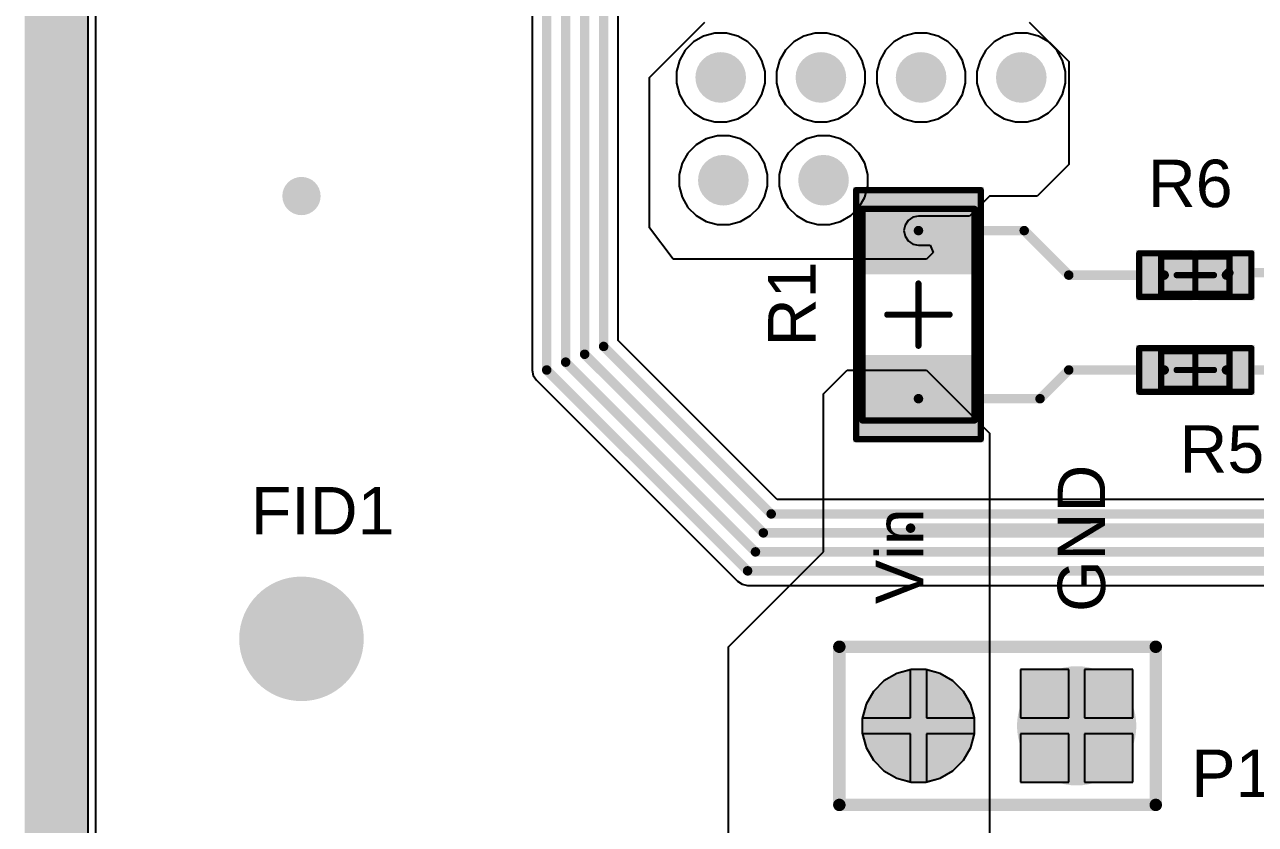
# Model space of a CAD drawing. Header units: millimetres. Extents: x -0.02 to 3.95, y -0.02 to 3.95.
# Drawn here: x -0.02 to 0.758, y 0.313 to 0.818 of the extents above; entities that cross this region are included whole.
import ezdxf

# ---------------------------------------------------------------- set-up
doc = ezdxf.new("R2010")
doc.units = ezdxf.units.MM
doc.header["$MEASUREMENT"] = 0
for name, color, linetype in [('BottomLayer', 5, 'Continuous'), ('BottomSolder', 6, 'Continuous'), ('InternalPlane1', 76, 'Continuous'), ('InternalPlane2', 16, 'Continuous'), ('Mechanical13', 56, 'Continuous'), ('Mechanical15', 56, 'Continuous'), ('MultiLayer', 9, 'Continuous'), ('PadHoleLayer', 156, 'Continuous'), ('TopLayer', 1, 'Continuous'), ('TopOverlay', 2, 'Continuous'), ('TopPaste', 8, 'Continuous'), ('TopSolder', 216, 'Continuous'), ('ViaHoleLayer', 16, 'Continuous')]:
    doc.layers.add(name, color=color, linetype=linetype)
doc.styles.add('Arial', font='', dxfattribs={"height": 0.2})
doc.styles.get('Arial').set_extended_font_data('Arial')

# ---------------------------------------------------------------- blocks, each defined once
blk = doc.blocks.new('INDC3216_71')
at = {"layer": 'TopLayer'}
for points in [[(-0.07480315, -0.03543295), (-0.07480315, 0.03543315), (-0.03149605, 0.03543315), (-0.03149605, -0.03543295)], [(0.03149605, -0.03543295), (0.03149605, 0.03543315), (0.07480315, 0.03543315), (0.07480315, -0.03543295)]]:
    blk.add_hatch(color=1, dxfattribs=at).paths.add_polyline_path(points)
at = {"layer": 'TopPaste'}
for points in [[(-0.07480315, -0.03543295), (-0.07480315, 0.03543315), (-0.03149605, 0.03543315), (-0.03149605, -0.03543295)], [(0.03149605, -0.03543295), (0.03149605, 0.03543315), (0.07480315, 0.03543315), (0.07480315, -0.03543295)]]:
    blk.add_hatch(color=8, dxfattribs=at).paths.add_polyline_path(points)
at = {"layer": 'TopSolder'}
for points in [[(-0.08080315, -0.04143295), (-0.08080315, 0.04143315), (-0.02549605, 0.04143315), (-0.02549605, -0.04143295)], [(0.02549605, -0.04143295), (0.02549605, 0.04143315), (0.08080315, 0.04143315), (0.08080315, -0.04143295)]]:
    blk.add_hatch(color=216, dxfattribs=at).paths.add_polyline_path(points)
at = {"layer": 'Mechanical13', "const_width": 0.003937}
for points in [[(-0.0669291, 0.0354332), (-0.0669291, -0.0354329)], [(-0.0669291, 0.0354332), (0.0669291, 0.0354332)], [(0.0669291, 0.0354332), (0.0669291, -0.0354329)], [(-0.0669291, -0.0354329), (0.0669291, -0.0354329)]]:
    blk.add_lwpolyline(points, dxfattribs=at)
at = {"layer": 'Mechanical13', "const_width": 0.0019685}
for points in [[(-0.0679133, 0.0354332, 1), (-0.0659449, 0.0354332, 1)], [(-0.0679133, 0.0354332, 1), (-0.0659449, 0.0354332, 1)], [(0.0659449, 0.0354332, 1), (0.0679133, 0.0354332, 1)], [(0.0659449, 0.0354332, 1), (0.0679133, 0.0354332, 1)], [(-0.0679133, -0.0354329, 1), (-0.0659449, -0.0354329, 1)], [(-0.0679133, -0.0354329, 1), (-0.0659449, -0.0354329, 1)], [(0.0659449, -0.0354329, 1), (0.0679133, -0.0354329, 1)], [(0.0659449, -0.0354329, 1), (0.0679133, -0.0354329, 1)]]:
    blk.add_lwpolyline(points, format="xyb", close=True, dxfattribs=at)
at = {"layer": 'Mechanical15', "const_width": 0.003937}
for points in [[(-0.0787402, 0.0393702), (-0.0787402, -0.0393699)], [(-0.0787402, 0.0393702), (0.0787402, 0.0393702)], [(0.0787402, 0.0393702), (0.0787402, -0.0393699)], [(0, 0.0196852), (0, -0.0196849)], [(-0.019685, 1e-07), (0.019685, 1e-07)], [(-0.0787402, -0.0393699), (0.0787402, -0.0393699)]]:
    blk.add_lwpolyline(points, dxfattribs=at)
at = {"layer": 'Mechanical15', "const_width": 0.0019685}
for points in [[(-0.0797244, 0.0393702, 1), (-0.077756, 0.0393702, 1)], [(-0.0797244, 0.0393702, 1), (-0.077756, 0.0393702, 1)], [(0.077756, 0.0393702, 1), (0.0797244, 0.0393702, 1)], [(0.077756, 0.0393702, 1), (0.0797244, 0.0393702, 1)], [(-0.0009842, 0.0196852, 1), (0.0009842, 0.0196852, 1)], [(-0.0206692, 1e-07, 1), (-0.0187008, 1e-07, 1)], [(0.0187008, 1e-07, 1), (0.0206692, 1e-07, 1)], [(-0.0009842, -0.0196849, 1), (0.0009842, -0.0196849, 1)], [(-0.0797244, -0.0393699, 1), (-0.077756, -0.0393699, 1)], [(-0.0797244, -0.0393699, 1), (-0.077756, -0.0393699, 1)], [(0.077756, -0.0393699, 1), (0.0797244, -0.0393699, 1)], [(0.077756, -0.0393699, 1), (0.0797244, -0.0393699, 1)]]:
    blk.add_lwpolyline(points, format="xyb", close=True, dxfattribs=at)
blk = doc.blocks.new('0402_76')
at = {"layer": 'TopLayer'}
for points in [[(-0.031496, -0.0098424), (-0.031496, 0.0098426), (-0.007874, 0.0098426), (-0.007874, -0.0098424)], [(0.0078741, -0.0098424), (0.0078741, 0.0098426), (0.0314961, 0.0098426), (0.0314961, -0.0098424)]]:
    blk.add_hatch(color=1, dxfattribs=at).paths.add_polyline_path(points)
at = {"layer": 'TopPaste'}
for points in [[(-0.031496, -0.0098424), (-0.031496, 0.0098426), (-0.007874, 0.0098426), (-0.007874, -0.0098424)], [(0.0078741, -0.0098424), (0.0078741, 0.0098426), (0.0314961, 0.0098426), (0.0314961, -0.0098424)]]:
    blk.add_hatch(color=8, dxfattribs=at).paths.add_polyline_path(points)
at = {"layer": 'TopSolder'}
for points in [[(-0.037496, -0.0158424), (-0.037496, 0.0158426), (-0.001874, 0.0158426), (-0.001874, -0.0158424)], [(0.0018741, -0.0158424), (0.0018741, 0.0158426), (0.0374961, 0.0158426), (0.0374961, -0.0158424)]]:
    blk.add_hatch(color=216, dxfattribs=at).paths.add_polyline_path(points)
at = {"layer": 'Mechanical13', "const_width": 0.003937}
for points in [[(0.0216536, 0.0118111), (-0.0216535, 0.0118111)], [(-0.0216535, 0.0118111), (-0.0216535, -0.0118109)], [(0.0216536, 0.0118111), (0.0216536, -0.0118109)], [(0.0216536, -0.0118109), (-0.0216535, -0.0118109)]]:
    blk.add_lwpolyline(points, dxfattribs=at)
at = {"layer": 'Mechanical13', "const_width": 0.0019685}
for points in [[(-0.0226377, 0.0118111, 1), (-0.0206693, 0.0118111, 1)], [(-0.0226377, 0.0118111, 1), (-0.0206693, 0.0118111, 1)], [(0.0206694, 0.0118111, 1), (0.0226378, 0.0118111, 1)], [(0.0206694, 0.0118111, 1), (0.0226378, 0.0118111, 1)], [(-0.0226377, -0.0118109, 1), (-0.0206693, -0.0118109, 1)], [(-0.0226377, -0.0118109, 1), (-0.0206693, -0.0118109, 1)], [(0.0206694, -0.0118109, 1), (0.0226378, -0.0118109, 1)], [(0.0206694, -0.0118109, 1), (0.0226378, -0.0118109, 1)]]:
    blk.add_lwpolyline(points, format="xyb", close=True, dxfattribs=at)
at = {"layer": 'Mechanical15', "const_width": 0.003937}
for points in [[(0.0354331, 0.0137796), (-0.035433, 0.0137796)], [(-0.035433, 0.0137796), (-0.035433, -0.0137794)], [(0.0354331, 0.0137796), (0.0354331, -0.0137794)], [(0, 0.0118111), (0, -0.0118109)], [(0.0118111, 1e-07), (-0.011811, 1e-07)], [(0.0354331, -0.0137794), (-0.035433, -0.0137794)]]:
    blk.add_lwpolyline(points, dxfattribs=at)
at = {"layer": 'Mechanical15', "const_width": 0.0019685}
for points in [[(-0.0364172, 0.0137796, 1), (-0.0344488, 0.0137796, 1)], [(-0.0364172, 0.0137796, 1), (-0.0344488, 0.0137796, 1)], [(0.0344489, 0.0137796, 1), (0.0364173, 0.0137796, 1)], [(0.0344489, 0.0137796, 1), (0.0364173, 0.0137796, 1)], [(-0.0009842, 0.0118111, 1), (0.0009842, 0.0118111, 1)], [(-0.0127952, 1e-07, 1), (-0.0108268, 1e-07, 1)], [(0.0108269, 1e-07, 1), (0.0127953, 1e-07, 1)], [(-0.0364172, -0.0137794, 1), (-0.0344488, -0.0137794, 1)], [(-0.0364172, -0.0137794, 1), (-0.0344488, -0.0137794, 1)], [(-0.0009842, -0.0118109, 1), (0.0009842, -0.0118109, 1)], [(0.0344489, -0.0137794, 1), (0.0364173, -0.0137794, 1)], [(0.0344489, -0.0137794, 1), (0.0364173, -0.0137794, 1)]]:
    blk.add_lwpolyline(points, format="xyb", close=True, dxfattribs=at)
blk = doc.blocks.new('0402_77')
at = {"layer": 'TopLayer'}
for points in [[(-0.031496, -0.0098424), (-0.031496, 0.0098426), (-0.007874, 0.0098426), (-0.007874, -0.0098424)], [(0.0078741, -0.0098424), (0.0078741, 0.0098426), (0.0314961, 0.0098426), (0.0314961, -0.0098424)]]:
    blk.add_hatch(color=1, dxfattribs=at).paths.add_polyline_path(points)
at = {"layer": 'TopPaste'}
for points in [[(-0.031496, -0.0098424), (-0.031496, 0.0098426), (-0.007874, 0.0098426), (-0.007874, -0.0098424)], [(0.0078741, -0.0098424), (0.0078741, 0.0098426), (0.0314961, 0.0098426), (0.0314961, -0.0098424)]]:
    blk.add_hatch(color=8, dxfattribs=at).paths.add_polyline_path(points)
at = {"layer": 'TopSolder'}
for points in [[(-0.037496, -0.0158424), (-0.037496, 0.0158426), (-0.001874, 0.0158426), (-0.001874, -0.0158424)], [(0.0018741, -0.0158424), (0.0018741, 0.0158426), (0.0374961, 0.0158426), (0.0374961, -0.0158424)]]:
    blk.add_hatch(color=216, dxfattribs=at).paths.add_polyline_path(points)
at = {"layer": 'Mechanical13', "const_width": 0.003937}
for points in [[(0.0216536, 0.0118111), (-0.0216535, 0.0118111)], [(-0.0216535, 0.0118111), (-0.0216535, -0.0118109)], [(0.0216536, 0.0118111), (0.0216536, -0.0118109)], [(0.0216536, -0.0118109), (-0.0216535, -0.0118109)]]:
    blk.add_lwpolyline(points, dxfattribs=at)
at = {"layer": 'Mechanical13', "const_width": 0.0019685}
for points in [[(-0.0226377, 0.0118111, 1), (-0.0206693, 0.0118111, 1)], [(-0.0226377, 0.0118111, 1), (-0.0206693, 0.0118111, 1)], [(0.0206694, 0.0118111, 1), (0.0226378, 0.0118111, 1)], [(0.0206694, 0.0118111, 1), (0.0226378, 0.0118111, 1)], [(-0.0226377, -0.0118109, 1), (-0.0206693, -0.0118109, 1)], [(-0.0226377, -0.0118109, 1), (-0.0206693, -0.0118109, 1)], [(0.0206694, -0.0118109, 1), (0.0226378, -0.0118109, 1)], [(0.0206694, -0.0118109, 1), (0.0226378, -0.0118109, 1)]]:
    blk.add_lwpolyline(points, format="xyb", close=True, dxfattribs=at)
at = {"layer": 'Mechanical15', "const_width": 0.003937}
for points in [[(0.0354331, 0.0137796), (-0.035433, 0.0137796)], [(-0.035433, 0.0137796), (-0.035433, -0.0137794)], [(0.0354331, 0.0137796), (0.0354331, -0.0137794)], [(0, 0.0118111), (0, -0.0118109)], [(0.0118111, 1e-07), (-0.011811, 1e-07)], [(0.0354331, -0.0137794), (-0.035433, -0.0137794)]]:
    blk.add_lwpolyline(points, dxfattribs=at)
at = {"layer": 'Mechanical15', "const_width": 0.0019685}
for points in [[(-0.0364172, 0.0137796, 1), (-0.0344488, 0.0137796, 1)], [(-0.0364172, 0.0137796, 1), (-0.0344488, 0.0137796, 1)], [(0.0344489, 0.0137796, 1), (0.0364173, 0.0137796, 1)], [(0.0344489, 0.0137796, 1), (0.0364173, 0.0137796, 1)], [(-0.0009842, 0.0118111, 1), (0.0009842, 0.0118111, 1)], [(-0.0127952, 1e-07, 1), (-0.0108268, 1e-07, 1)], [(0.0108269, 1e-07, 1), (0.0127953, 1e-07, 1)], [(-0.0364172, -0.0137794, 1), (-0.0344488, -0.0137794, 1)], [(-0.0364172, -0.0137794, 1), (-0.0344488, -0.0137794, 1)], [(-0.0009842, -0.0118109, 1), (0.0009842, -0.0118109, 1)], [(0.0344489, -0.0137794, 1), (0.0364173, -0.0137794, 1)], [(0.0344489, -0.0137794, 1), (0.0364173, -0.0137794, 1)]]:
    blk.add_lwpolyline(points, format="xyb", close=True, dxfattribs=at)
blk = doc.blocks.new('HDR1X2_88')
at = {"layer": 'BottomLayer'}
blk.add_hatch(color=5, dxfattribs=at).paths.add_polyline_path([(-0.02952755, 0.02952755), (0.02952755, 0.02952755), (0.02952755, -0.02952755), (-0.02952755, -0.02952755)])
h = blk.add_hatch(color=5, dxfattribs=at)
edge = h.paths.add_edge_path()
edge.add_arc((0.1, 0), 0.0295275, 0, 360)
at = {"layer": 'BottomSolder'}
blk.add_hatch(color=6, dxfattribs=at).paths.add_polyline_path([(-0.03552755, 0.03552755), (0.03552755, 0.03552755), (0.03552755, -0.03552755), (-0.03552755, -0.03552755)])
h = blk.add_hatch(color=6, dxfattribs=at)
edge = h.paths.add_edge_path()
edge.add_arc((0.1, 0), 0.0355275, 0, 360)
at = {"layer": 'InternalPlane1'}
h = blk.add_hatch(color=76, dxfattribs=at)
edge = h.paths.add_edge_path()
edge.add_arc((0.1, 0), 0.0237165, 0, 360)
at = {"layer": 'InternalPlane2'}
h = blk.add_hatch(color=16, dxfattribs=at)
edge = h.paths.add_edge_path()
edge.add_arc((0, 0), 0.0237165, 0, 360)
h = blk.add_hatch(color=16, dxfattribs=at)
edge = h.paths.add_edge_path()
edge.add_arc((0.1, 0), 0.0237165, 0, 360)
at = {"layer": 'MultiLayer'}
blk.add_hatch(color=9, dxfattribs=at).paths.add_polyline_path([(-0.02952755, 0.02952755), (0.02952755, 0.02952755), (0.02952755, -0.02952755), (-0.02952755, -0.02952755)])
h = blk.add_hatch(color=9, dxfattribs=at)
edge = h.paths.add_edge_path()
edge.add_arc((0.1, 0), 0.0295275, 0, 360)
at = {"layer": 'PadHoleLayer'}
h = blk.add_hatch(color=156, dxfattribs=at)
edge = h.paths.add_edge_path()
edge.add_arc((0, 0), 0.0177165, 0, 360)
h = blk.add_hatch(color=156, dxfattribs=at)
edge = h.paths.add_edge_path()
edge.add_arc((0.1, 0), 0.0177165, 0, 360)
at = {"layer": 'TopLayer'}
blk.add_hatch(color=1, dxfattribs=at).paths.add_polyline_path([(-0.02952755, 0.02952755), (0.02952755, 0.02952755), (0.02952755, -0.02952755), (-0.02952755, -0.02952755)])
h = blk.add_hatch(color=1, dxfattribs=at)
edge = h.paths.add_edge_path()
edge.add_arc((0.1, 0), 0.0295275, 0, 360)
at = {"layer": 'TopSolder'}
blk.add_hatch(color=216, dxfattribs=at).paths.add_polyline_path([(-0.03552755, 0.03552755), (0.03552755, 0.03552755), (0.03552755, -0.03552755), (-0.03552755, -0.03552755)])
h = blk.add_hatch(color=216, dxfattribs=at)
edge = h.paths.add_edge_path()
edge.add_arc((0.1, 0), 0.0355275, 0, 360)
at = {"layer": 'InternalPlane1', "const_width": 0.01}
for points in [[(-0.0153595, 0.028887, -0.2493280028431808), (0.0153595, 0.028887)], [(-0.028887, -0.0153595, -0.2493280028431807), (-0.028887, 0.0153595)], [(0.028887, 0.0153595, -0.2493280028431806), (0.028887, -0.0153595)], [(0.0153595, -0.028887, -0.2493280028431806), (-0.0153595, -0.028887)]]:
    blk.add_lwpolyline(points, format="xyb", dxfattribs=at)
at = {"layer": 'InternalPlane1', "const_width": 0.005}
for points in [[(-0.0178595, 0.028887, 1), (-0.0128595, 0.028887, 1)], [(0.0128595, 0.028887, 1), (0.0178595, 0.028887, 1)], [(-0.031387, 0.0153595, 1), (-0.026387, 0.0153595, 1)], [(0.026387, 0.0153595, 1), (0.031387, 0.0153595, 1)], [(-0.031387, -0.0153595, 1), (-0.026387, -0.0153595, 1)], [(0.026387, -0.0153595, 1), (0.031387, -0.0153595, 1)], [(-0.0178595, -0.028887, 1), (-0.0128595, -0.028887, 1)], [(0.0128595, -0.028887, 1), (0.0178595, -0.028887, 1)]]:
    blk.add_lwpolyline(points, format="xyb", close=True, dxfattribs=at)
at = {"layer": 'TopOverlay', "const_width": 0.007874}
for points in [[(-0.05, 0.05), (-0.05, -0.05)], [(0.15, 0.05), (-0.05, 0.05)], [(0.15, 0.05), (0.15, -0.05)], [(0.15, -0.05), (-0.05, -0.05)]]:
    blk.add_lwpolyline(points, dxfattribs=at)
at = {"layer": 'TopOverlay', "const_width": 0.003937}
for points in [[(-0.0519685, 0.05, 1), (-0.0480315, 0.05, 1)], [(-0.0519685, 0.05, 1), (-0.0480315, 0.05, 1)], [(0.1480315, 0.05, 1), (0.1519685, 0.05, 1)], [(0.1480315, 0.05, 1), (0.1519685, 0.05, 1)], [(-0.0519685, -0.05, 1), (-0.0480315, -0.05, 1)], [(-0.0519685, -0.05, 1), (-0.0480315, -0.05, 1)], [(0.1480315, -0.05, 1), (0.1519685, -0.05, 1)], [(0.1480315, -0.05, 1), (0.1519685, -0.05, 1)]]:
    blk.add_lwpolyline(points, format="xyb", close=True, dxfattribs=at)
blk = doc.blocks.new('F_______P_____91')
at = {"layer": 'TopLayer'}
h = blk.add_hatch(color=1, dxfattribs=at)
edge = h.paths.add_edge_path()
edge.add_arc((0, 0), 0.019685, 0, 360)
at = {"layer": 'TopPaste'}
h = blk.add_hatch(color=8, dxfattribs=at)
edge = h.paths.add_edge_path()
edge.add_arc((0, 0), 0.019685, 0, 360)
at = {"layer": 'TopSolder'}
h = blk.add_hatch(color=216, dxfattribs=at)
edge = h.paths.add_edge_path()
edge.add_arc((0, 0), 0.03937, 0, 360)

msp = doc.modelspace()

# ---------------------------------------------------------------- hatches: boundary and pattern name
at = {"layer": 'BottomLayer'}
h = msp.add_hatch(color=5, dxfattribs=at)
edge = h.paths.add_edge_path()
edge.add_arc((0.42, 0.785), 0.016, 0, 360)
h = msp.add_hatch(color=5, dxfattribs=at)
edge = h.paths.add_edge_path()
edge.add_arc((0.4833333, 0.785), 0.016, 0, 360)
h = msp.add_hatch(color=5, dxfattribs=at)
edge = h.paths.add_edge_path()
edge.add_arc((0.5466666, 0.785), 0.016, 0, 360)
h = msp.add_hatch(color=5, dxfattribs=at)
edge = h.paths.add_edge_path()
edge.add_arc((0.6099999, 0.785), 0.016, 0, 360)
h = msp.add_hatch(color=5, dxfattribs=at)
edge = h.paths.add_edge_path()
edge.add_arc((0.4216667, 0.72), 0.016, 0, 360)
h = msp.add_hatch(color=5, dxfattribs=at)
edge = h.paths.add_edge_path()
edge.add_arc((0.485, 0.72), 0.016, 0, 360)
h = msp.add_hatch(color=5, dxfattribs=at)
edge = h.paths.add_edge_path()
edge.add_arc((0.155, 0.71), 0.0121025, 0, 360)
at = {"layer": 'InternalPlane1'}
h = msp.add_hatch(color=76, dxfattribs=at)
edge = h.paths.add_edge_path()
edge.add_arc((0.42, 0.785), 0.0158425, 0, 360)
h = msp.add_hatch(color=76, dxfattribs=at)
edge = h.paths.add_edge_path()
edge.add_arc((0.4833333, 0.785), 0.0158425, 0, 360)
h = msp.add_hatch(color=76, dxfattribs=at)
edge = h.paths.add_edge_path()
edge.add_arc((0.5466666, 0.785), 0.0158425, 0, 360)
h = msp.add_hatch(color=76, dxfattribs=at)
edge = h.paths.add_edge_path()
edge.add_arc((0.6099999, 0.785), 0.0158425, 0, 360)
h = msp.add_hatch(color=76, dxfattribs=at)
edge = h.paths.add_edge_path()
edge.add_arc((0.4216667, 0.72), 0.0158425, 0, 360)
h = msp.add_hatch(color=76, dxfattribs=at)
edge = h.paths.add_edge_path()
edge.add_arc((0.485, 0.72), 0.0158425, 0, 360)
at = {"layer": 'InternalPlane2'}
h = msp.add_hatch(color=16, dxfattribs=at)
edge = h.paths.add_edge_path()
edge.add_arc((0.155, 0.71), 0.0121023, 0, 360)
at = {"layer": 'TopLayer'}
h = msp.add_hatch(color=1, dxfattribs=at)
edge = h.paths.add_edge_path()
edge.add_arc((0.42, 0.785), 0.016, 0, 360)
h = msp.add_hatch(color=1, dxfattribs=at)
edge = h.paths.add_edge_path()
edge.add_arc((0.4833333, 0.785), 0.016, 0, 360)
h = msp.add_hatch(color=1, dxfattribs=at)
edge = h.paths.add_edge_path()
edge.add_arc((0.5466666, 0.785), 0.016, 0, 360)
h = msp.add_hatch(color=1, dxfattribs=at)
edge = h.paths.add_edge_path()
edge.add_arc((0.6099999, 0.785), 0.016, 0, 360)
h = msp.add_hatch(color=1, dxfattribs=at)
edge = h.paths.add_edge_path()
edge.add_arc((0.4216667, 0.72), 0.016, 0, 360)
h = msp.add_hatch(color=1, dxfattribs=at)
edge = h.paths.add_edge_path()
edge.add_arc((0.485, 0.72), 0.016, 0, 360)
h = msp.add_hatch(color=1, dxfattribs=at)
edge = h.paths.add_edge_path()
edge.add_arc((0.155, 0.71), 0.0121025, 0, 360)
at = {"layer": 'ViaHoleLayer'}
h = msp.add_hatch(color=16, dxfattribs=at)
edge = h.paths.add_edge_path()
edge.add_arc((0.42, 0.785), 0.0098425, 0, 360)
h = msp.add_hatch(color=16, dxfattribs=at)
edge = h.paths.add_edge_path()
edge.add_arc((0.4833333, 0.785), 0.0098425, 0, 360)
h = msp.add_hatch(color=16, dxfattribs=at)
edge = h.paths.add_edge_path()
edge.add_arc((0.5466666, 0.785), 0.0098425, 0, 360)
h = msp.add_hatch(color=16, dxfattribs=at)
edge = h.paths.add_edge_path()
edge.add_arc((0.6099999, 0.785), 0.0098425, 0, 360)
h = msp.add_hatch(color=16, dxfattribs=at)
edge = h.paths.add_edge_path()
edge.add_arc((0.4216667, 0.72), 0.0098425, 0, 360)
h = msp.add_hatch(color=16, dxfattribs=at)
edge = h.paths.add_edge_path()
edge.add_arc((0.485, 0.72), 0.0098425, 0, 360)
h = msp.add_hatch(color=16, dxfattribs=at)
edge = h.paths.add_edge_path()
edge.add_arc((0.155, 0.71), 0.0061023, 0, 360)

# ---------------------------------------------------------------- linework, layer by layer
at = {"layer": 'BottomLayer'}
for p, q in [((0.025, 0.295), (0.025, 3.64)), ((0.3008237, 1.1159115), (0.3008237, 0.6000001)), ((0.3551763, 0.6187125), (0.3551763, 1.0971991)), ((0.4091924, 0.8110918), (0.4028076, 0.8074056)), ((0.4163137, 0.813), (0.4091924, 0.8110918)), ((0.4236863, 0.813), (0.4163137, 0.813)), ((0.4308076, 0.8110918), (0.4236863, 0.813)), ((0.4371924, 0.8074056), (0.4308076, 0.8110918)), ((0.4725257, 0.8110918), (0.4661409, 0.8074056)), ((0.479647, 0.813), (0.4725257, 0.8110918)), ((0.4870196, 0.813), (0.479647, 0.813)), ((0.4941409, 0.8110918), (0.4870196, 0.813)), ((0.5005257, 0.8074056), (0.4941409, 0.8110918)), ((0.535859, 0.8110918), (0.5294742, 0.8074056)), ((0.5429803, 0.813), (0.535859, 0.8110918)), ((0.5503529, 0.813), (0.5429803, 0.813)), ((0.5574742, 0.8110918), (0.5503529, 0.813)), ((0.563859, 0.8074056), (0.5574742, 0.8110918)), ((0.5991923, 0.8110918), (0.5928075, 0.8074056)), ((0.6063136, 0.813), (0.5991923, 0.8110918)), ((0.6136862, 0.813), (0.6063136, 0.813)), ((0.6208075, 0.8110918), (0.6136862, 0.813)), ((0.6271923, 0.8074056), (0.6208075, 0.8110918)), ((0.3975944, 0.8021924), (0.3939082, 0.7958076)), ((0.4028076, 0.8074056), (0.3975944, 0.8021924)), ((0.4424056, 0.8021924), (0.4371924, 0.8074056)), ((0.4460918, 0.7958076), (0.4424056, 0.8021924)), ((0.4609277, 0.8021924), (0.4572415, 0.7958076)), ((0.4661409, 0.8074056), (0.4609277, 0.8021924)), ((0.5057389, 0.8021924), (0.5005257, 0.8074056)), ((0.5094251, 0.7958076), (0.5057389, 0.8021924)), ((0.524261, 0.8021924), (0.5205748, 0.7958076)), ((0.5294742, 0.8074056), (0.524261, 0.8021924)), ((0.5690722, 0.8021924), (0.563859, 0.8074056)), ((0.5727584, 0.7958076), (0.5690722, 0.8021924)), ((0.5875943, 0.8021924), (0.5839081, 0.7958076)), ((0.5928075, 0.8074056), (0.5875943, 0.8021924)), ((0.6324055, 0.8021924), (0.6271923, 0.8074056)), ((0.6360917, 0.7958076), (0.6324055, 0.8021924)), ((0.3939082, 0.7958076), (0.392, 0.7886863)), ((0.448, 0.7886863), (0.4460918, 0.7958076)), ((0.4572415, 0.7958076), (0.4553333, 0.7886863)), ((0.5113333, 0.7886863), (0.5094251, 0.7958076)), ((0.5205748, 0.7958076), (0.5186666, 0.7886863)), ((0.5746666, 0.7886863), (0.5727584, 0.7958076)), ((0.5839081, 0.7958076), (0.5819999, 0.7886863)), ((0.6379999, 0.7886863), (0.6360917, 0.7958076)), ((0.392, 0.7886863), (0.392, 0.7813137)), ((0.448, 0.7813137), (0.448, 0.7886863)), ((0.4553333, 0.7886863), (0.4553333, 0.7813137)), ((0.5113333, 0.7813137), (0.5113333, 0.7886863)), ((0.5186666, 0.7886863), (0.5186666, 0.7813137)), ((0.5746666, 0.7813137), (0.5746666, 0.7886863)), ((0.5819999, 0.7886863), (0.5819999, 0.7813137)), ((0.6379999, 0.7813137), (0.6379999, 0.7886863)), ((0.392, 0.7813137), (0.3939082, 0.7741924)), ((0.4460918, 0.7741924), (0.448, 0.7813137)), ((0.4553333, 0.7813137), (0.4572415, 0.7741924)), ((0.5094251, 0.7741924), (0.5113333, 0.7813137)), ((0.5186666, 0.7813137), (0.5205748, 0.7741924)), ((0.5727584, 0.7741924), (0.5746666, 0.7813137)), ((0.5819999, 0.7813137), (0.5839081, 0.7741924)), ((0.6360917, 0.7741924), (0.6379999, 0.7813137)), ((0.3939082, 0.7741924), (0.3975944, 0.7678076)), ((0.4424056, 0.7678076), (0.4460918, 0.7741924)), ((0.4572415, 0.7741924), (0.4609277, 0.7678076)), ((0.5057389, 0.7678076), (0.5094251, 0.7741924)), ((0.5205748, 0.7741924), (0.524261, 0.7678076)), ((0.5690722, 0.7678076), (0.5727584, 0.7741924)), ((0.5839081, 0.7741924), (0.5875943, 0.7678076)), ((0.6324055, 0.7678076), (0.6360917, 0.7741924)), ((0.3975944, 0.7678076), (0.4028076, 0.7625944)), ((0.4028076, 0.7625944), (0.4091924, 0.7589082)), ((0.4308076, 0.7589082), (0.4371924, 0.7625944)), ((0.4371924, 0.7625944), (0.4424056, 0.7678076)), ((0.4609277, 0.7678076), (0.4661409, 0.7625944)), ((0.4661409, 0.7625944), (0.4725257, 0.7589082)), ((0.4941409, 0.7589082), (0.5005257, 0.7625944)), ((0.5005257, 0.7625944), (0.5057389, 0.7678076)), ((0.524261, 0.7678076), (0.5294742, 0.7625944)), ((0.5294742, 0.7625944), (0.535859, 0.7589082)), ((0.5574742, 0.7589082), (0.563859, 0.7625944)), ((0.563859, 0.7625944), (0.5690722, 0.7678076)), ((0.5875943, 0.7678076), (0.5928075, 0.7625944)), ((0.5928075, 0.7625944), (0.5991923, 0.7589082)), ((0.6208075, 0.7589082), (0.6271923, 0.7625944)), ((0.6271923, 0.7625944), (0.6324055, 0.7678076)), ((0.4091924, 0.7589082), (0.4163137, 0.757)), ((0.4163137, 0.757), (0.4236863, 0.757)), ((0.4236863, 0.757), (0.4308076, 0.7589082)), ((0.4725257, 0.7589082), (0.479647, 0.757)), ((0.479647, 0.757), (0.4870196, 0.757)), ((0.4870196, 0.757), (0.4941409, 0.7589082)), ((0.535859, 0.7589082), (0.5429803, 0.757)), ((0.5429803, 0.757), (0.5503529, 0.757)), ((0.5503529, 0.757), (0.5574742, 0.7589082)), ((0.5991923, 0.7589082), (0.6063136, 0.757)), ((0.6063136, 0.757), (0.6136862, 0.757)), ((0.6136862, 0.757), (0.6208075, 0.7589082)), ((0.4179804, 0.748), (0.4108591, 0.7460918)), ((0.425353, 0.748), (0.4179804, 0.748)), ((0.4324743, 0.7460918), (0.425353, 0.748)), ((0.4813137, 0.748), (0.4741924, 0.7460918)), ((0.4886863, 0.748), (0.4813137, 0.748)), ((0.4958076, 0.7460918), (0.4886863, 0.748)), ((0.4044743, 0.7424056), (0.3992611, 0.7371924)), ((0.4108591, 0.7460918), (0.4044743, 0.7424056)), ((0.4388591, 0.7424056), (0.4324743, 0.7460918)), ((0.4440723, 0.7371924), (0.4388591, 0.7424056)), ((0.4678076, 0.7424056), (0.4625944, 0.7371924)), ((0.4741924, 0.7460918), (0.4678076, 0.7424056)), ((0.5021924, 0.7424056), (0.4958076, 0.7460918)), ((0.5074056, 0.7371924), (0.5021924, 0.7424056)), ((0.3992611, 0.7371924), (0.3955749, 0.7308076)), ((0.4477585, 0.7308076), (0.4440723, 0.7371924)), ((0.4625944, 0.7371924), (0.4589082, 0.7308076)), ((0.5110918, 0.7308076), (0.5074056, 0.7371924)), ((0.3955749, 0.7308076), (0.3936667, 0.7236863)), ((0.3936667, 0.7236863), (0.3936667, 0.7163137)), ((0.4496667, 0.7236863), (0.4477585, 0.7308076)), ((0.4496667, 0.7163137), (0.4496667, 0.7236863)), ((0.4589082, 0.7308076), (0.457, 0.7236863)), ((0.457, 0.7236863), (0.457, 0.7163137)), ((0.513, 0.7236863), (0.5110918, 0.7308076)), ((0.513, 0.7163137), (0.513, 0.7236863)), ((0.3936667, 0.7163137), (0.3955749, 0.7091924)), ((0.4477585, 0.7091924), (0.4496667, 0.7163137)), ((0.457, 0.7163137), (0.4589082, 0.7091924)), ((0.5110918, 0.7091924), (0.513, 0.7163137)), ((0.3955749, 0.7091924), (0.3992611, 0.7028076)), ((0.4440723, 0.7028076), (0.4477585, 0.7091924)), ((0.4589082, 0.7091924), (0.4625944, 0.7028076)), ((0.5074056, 0.7028076), (0.5110918, 0.7091924)), ((0.3992611, 0.7028076), (0.4044743, 0.6975944)), ((0.4388591, 0.6975944), (0.4440723, 0.7028076)), ((0.4625944, 0.7028076), (0.4678076, 0.6975944)), ((0.5021924, 0.6975944), (0.5074056, 0.7028076)), ((0.4044743, 0.6975944), (0.4108591, 0.6939082)), ((0.4108591, 0.6939082), (0.4179804, 0.692)), ((0.425353, 0.692), (0.4324743, 0.6939082)), ((0.4324743, 0.6939082), (0.4388591, 0.6975944)), ((0.4678076, 0.6975944), (0.4741924, 0.6939082)), ((0.4741924, 0.6939082), (0.4813137, 0.692)), ((0.4886863, 0.692), (0.4958076, 0.6939082)), ((0.4958076, 0.6939082), (0.5021924, 0.6975944)), ((0.4179804, 0.692), (0.425353, 0.692)), ((0.4813137, 0.692), (0.4886863, 0.692)), ((0.4557125, 0.5181763), (0.3551763, 0.6187125)), ((0.3008237, 0.6000001), (0.3015222, 0.5964885)), ((0.3015222, 0.5964885), (0.3035114, 0.5935115)), ((0.3035114, 0.5935115), (0.4305115, 0.4665114)), ((0.829941, 0.5181763), (0.4557125, 0.5181763)), ((0.4305115, 0.4665114), (0.4334885, 0.4645222)), ((0.4334885, 0.4645222), (0.4370001, 0.4638237)), ((0.4370001, 0.4638237), (0.8112286, 0.4638237)), ((0.5312869, 0.4081064), (0.5231856, 0.4034291)), ((0.5403227, 0.4105275), (0.5312869, 0.4081064)), ((0.5496773, 0.4105275), (0.5403227, 0.4105275)), ((0.5587131, 0.4081064), (0.5496773, 0.4105275)), ((0.5668144, 0.4034291), (0.5587131, 0.4081064)), ((0.64, 0.4105275), (0.6094725, 0.4105275)), ((0.6094725, 0.4105275), (0.6094725, 0.38)), ((0.64, 0.38), (0.64, 0.4105275)), ((0.6805275, 0.4105275), (0.65, 0.4105275)), ((0.65, 0.4105275), (0.65, 0.38)), ((0.6805275, 0.38), (0.6805275, 0.4105275)), ((0.5165709, 0.3968144), (0.5118936, 0.3887131)), ((0.5231856, 0.4034291), (0.5165709, 0.3968144)), ((0.5734291, 0.3968144), (0.5668144, 0.4034291)), ((0.5781064, 0.3887131), (0.5734291, 0.3968144)), ((0.5118936, 0.3887131), (0.5094725, 0.3796773)), ((0.5805275, 0.3796773), (0.5781064, 0.3887131)), ((0.5094725, 0.3796773), (0.5094725, 0.3703227)), ((0.5805275, 0.3703227), (0.5805275, 0.3796773)), ((0.6094725, 0.38), (0.64, 0.38)), ((0.65, 0.38), (0.6805275, 0.38)), ((0.5094725, 0.3703227), (0.5118936, 0.3612869)), ((0.5781064, 0.3612869), (0.5805275, 0.3703227)), ((0.64, 0.37), (0.6094725, 0.37)), ((0.6094725, 0.37), (0.6094725, 0.3394725)), ((0.64, 0.3394725), (0.64, 0.37)), ((0.6805275, 0.37), (0.65, 0.37)), ((0.65, 0.37), (0.65, 0.3394725)), ((0.6805275, 0.3394725), (0.6805275, 0.37)), ((0.5118936, 0.3612869), (0.5165709, 0.3531856)), ((0.5734291, 0.3531856), (0.5781064, 0.3612869)), ((0.5165709, 0.3531856), (0.5231856, 0.3465709)), ((0.5668144, 0.3465709), (0.5734291, 0.3531856)), ((0.5231856, 0.3465709), (0.5312869, 0.3418936)), ((0.5587131, 0.3418936), (0.5668144, 0.3465709)), ((0.5312869, 0.3418936), (0.5403227, 0.3394725)), ((0.5403227, 0.3394725), (0.5496773, 0.3394725)), ((0.5496773, 0.3394725), (0.5587131, 0.3418936)), ((0.6094725, 0.3394725), (0.64, 0.3394725)), ((0.65, 0.3394725), (0.6805275, 0.3394725))]:
    msp.add_line(p, q, dxfattribs=at)
at = {"layer": 'BottomLayer', "const_width": 0.006}
for points in [[(0.31, 0.6000001), (0.31, 1.1159115)], [(0.322, 0.6049706), (0.322, 1.110941)], [(0.334, 0.6099411), (0.334, 1.1059705)], [(0.346, 0.6149116), (0.346, 1.101)], [(0.346, 0.6149116), (0.4519116, 0.509)], [(0.322, 0.6049706), (0.4419706, 0.485)], [(0.334, 0.6099411), (0.4469411, 0.497)], [(0.31, 0.6000001), (0.4370001, 0.473)], [(0.4519116, 0.509), (0.829941, 0.509)], [(0.4469411, 0.497), (0.8249705, 0.497)], [(0.4419706, 0.485), (0.82, 0.485)], [(0.4370001, 0.473), (0.8150295, 0.473)]]:
    msp.add_lwpolyline(points, dxfattribs=at)
at = {"layer": 'BottomLayer', "const_width": 0.003}
for points in [[(0.3445, 0.6149116, 1), (0.3475, 0.6149116, 1)], [(0.3445, 0.6149116, 1), (0.3475, 0.6149116, 1)], [(0.3205, 0.6049706, 1), (0.3235, 0.6049706, 1)], [(0.3205, 0.6049706, 1), (0.3235, 0.6049706, 1)], [(0.3325, 0.6099411, 1), (0.3355, 0.6099411, 1)], [(0.3325, 0.6099411, 1), (0.3355, 0.6099411, 1)], [(0.3085, 0.6000001, 1), (0.3115, 0.6000001, 1)], [(0.3085, 0.6000001, 1), (0.3115, 0.6000001, 1)], [(0.4504116, 0.509, 1), (0.4534116, 0.509, 1)], [(0.4504116, 0.509, 1), (0.4534116, 0.509, 1)], [(0.4454411, 0.497, 1), (0.4484411, 0.497, 1)], [(0.4454411, 0.497, 1), (0.4484411, 0.497, 1)], [(0.4404706, 0.485, 1), (0.4434706, 0.485, 1)], [(0.4404706, 0.485, 1), (0.4434706, 0.485, 1)], [(0.4355001, 0.473, 1), (0.4385001, 0.473, 1)], [(0.4355001, 0.473, 1), (0.4385001, 0.473, 1)]]:
    msp.add_lwpolyline(points, format="xyb", close=True, dxfattribs=at)
at = {"layer": 'InternalPlane1'}
msp.add_line((0.0200966, 0.163386), (0.0200973, 3.7700002), dxfattribs=at)
at = {"layer": 'InternalPlane1', "const_width": 0.04}
msp.add_lwpolyline([(-2e-07, 0.163386), (5e-07, 3.7700002)], dxfattribs=at)
at = {"layer": 'InternalPlane2'}
msp.add_line((0.0200966, 0.163386), (0.0200968, 1.0499137), dxfattribs=at)
at = {"layer": 'InternalPlane2', "const_width": 0.04}
msp.add_lwpolyline([(-2e-07, 0.163386), (5e-07, 3.7700002)], dxfattribs=at)
at = {"layer": 'TopLayer'}
for p, q in [((0.375, 0.785), (0.41, 0.82)), ((0.615, 0.82), (0.64, 0.795)), ((0.64, 0.795), (0.6399999, 0.7299999)), ((0.375, 0.69), (0.375, 0.785)), ((0.6399999, 0.7299999), (0.6199999, 0.7099999)), ((0.5899998, 0.71), (0.5773259, 0.6973259)), ((0.6199999, 0.7099999), (0.5899998, 0.71)), ((0.5385113, 0.6946382), (0.5365221, 0.6916612)), ((0.5414883, 0.6966274), (0.5385113, 0.6946382)), ((0.5449999, 0.6973259), (0.5414883, 0.6966274)), ((0.5773259, 0.6973259), (0.5449999, 0.6973259)), ((0.39, 0.67), (0.375, 0.69)), ((0.5365221, 0.6916612), (0.5358236, 0.6881496)), ((0.5358236, 0.6881496), (0.5365221, 0.684638)), ((0.5365221, 0.684638), (0.5385113, 0.681661)), ((0.5385113, 0.681661), (0.5414883, 0.6796718)), ((0.5414883, 0.6796718), (0.5449999, 0.6789733)), ((0.5449999, 0.6789733), (0.5524407, 0.6789733)), ((0.5524407, 0.6789733), (0.5543542, 0.6743539)), ((0.5500003, 0.6699999), (0.39, 0.67)), ((0.5543542, 0.6743539), (0.5500003, 0.6699999)), ((0.485, 0.585), (0.5, 0.6)), ((0.5, 0.6), (0.55, 0.6)), ((0.55, 0.6), (0.59, 0.56)), ((0.485, 0.485), (0.485, 0.585)), ((0.59, 0.56), (0.59, 0.445)), ((0.425, 0.425), (0.485, 0.485)), ((0.59, 0.445), (0.59, 0.2082212)), ((0.425, 0.13), (0.425, 0.425)), ((0.5312869, 0.4081064), (0.5231856, 0.4034291)), ((0.54, 0.410441), (0.5312869, 0.4081064)), ((0.54, 0.38), (0.54, 0.410441)), ((0.5587131, 0.4081064), (0.55, 0.410441)), ((0.55, 0.410441), (0.55, 0.38)), ((0.5668144, 0.4034291), (0.5587131, 0.4081064)), ((0.5165709, 0.3968144), (0.5118936, 0.3887131)), ((0.5231856, 0.4034291), (0.5165709, 0.3968144)), ((0.5734291, 0.3968144), (0.5668144, 0.4034291)), ((0.5781064, 0.3887131), (0.5734291, 0.3968144)), ((0.5118936, 0.3887131), (0.509559, 0.38)), ((0.580441, 0.38), (0.5781064, 0.3887131)), ((0.509559, 0.38), (0.54, 0.38)), ((0.55, 0.38), (0.580441, 0.38)), ((0.54, 0.37), (0.509559, 0.37)), ((0.509559, 0.37), (0.5118936, 0.3612869)), ((0.54, 0.339559), (0.54, 0.37)), ((0.580441, 0.37), (0.55, 0.37)), ((0.55, 0.37), (0.55, 0.339559)), ((0.5781064, 0.3612869), (0.580441, 0.37)), ((0.5118936, 0.3612869), (0.5165709, 0.3531856)), ((0.5734291, 0.3531856), (0.5781064, 0.3612869)), ((0.5165709, 0.3531856), (0.5231856, 0.3465709)), ((0.5668144, 0.3465709), (0.5734291, 0.3531856)), ((0.5231856, 0.3465709), (0.5312869, 0.3418936)), ((0.5587131, 0.3418936), (0.5668144, 0.3465709)), ((0.5312869, 0.3418936), (0.54, 0.339559)), ((0.55, 0.339559), (0.5587131, 0.3418936))]:
    msp.add_line(p, q, dxfattribs=at)
at = {"layer": 'TopLayer', "const_width": 0.006}
for points in [[(0.5449999, 0.6881496), (0.6118504, 0.6881496)], [(0.6118504, 0.6881496), (0.64, 0.66)], [(0.64, 0.66), (0.7003148, 0.66)], [(0.7003148, 0.66), (0.7003149, 0.6599999)], [(0.739685, 0.6599999), (0.7411812, 0.6614961)], [(0.7411812, 0.6614961), (0.865, 0.6614961)], [(0.6218506, 0.5818504), (0.6400001, 0.5999999)], [(0.6400001, 0.5999999), (0.7003149, 0.5999999)], [(0.739685, 0.5999999), (0.8635041, 0.5999999)], [(0.5449999, 0.5818504), (0.6218506, 0.5818504)], [(0.54, 0.5), (1.1, 0.5)]]:
    msp.add_lwpolyline(points, dxfattribs=at)
at = {"layer": 'TopLayer', "const_width": 0.003}
for points in [[(0.5434999, 0.6881496, 1), (0.5464999, 0.6881496, 1)], [(0.6103504, 0.6881496, 1), (0.6133504, 0.6881496, 1)], [(0.6103504, 0.6881496, 1), (0.6133504, 0.6881496, 1)], [(0.6385, 0.66, 1), (0.6415, 0.66, 1)], [(0.6385, 0.66, 1), (0.6415, 0.66, 1)], [(0.6988148, 0.66, 1), (0.7018148, 0.66, 1)], [(0.6988148, 0.66, 1), (0.7018148, 0.66, 1)], [(0.6988149, 0.6599999, 1), (0.7018149, 0.6599999, 1)], [(0.738185, 0.6599999, 1), (0.741185, 0.6599999, 1)], [(0.7396812, 0.6614961, 1), (0.7426812, 0.6614961, 1)], [(0.7396812, 0.6614961, 1), (0.7426812, 0.6614961, 1)], [(0.6385001, 0.5999999, 1), (0.6415001, 0.5999999, 1)], [(0.6385001, 0.5999999, 1), (0.6415001, 0.5999999, 1)], [(0.6988149, 0.5999999, 1), (0.7018149, 0.5999999, 1)], [(0.738185, 0.5999999, 1), (0.741185, 0.5999999, 1)], [(0.5434999, 0.5818504, 1), (0.5464999, 0.5818504, 1)], [(0.6203506, 0.5818504, 1), (0.6233506, 0.5818504, 1)], [(0.6203506, 0.5818504, 1), (0.6233506, 0.5818504, 1)], [(0.5385, 0.5, 1), (0.5415, 0.5, 1)]]:
    msp.add_lwpolyline(points, format="xyb", close=True, dxfattribs=at)

# ---------------------------------------------------------------- block references
for name, p, rotation in [('INDC3216_71', (0.545, 0.635), 90), ('0402_76', (0.72, 0.66), 180), ('0402_77', (0.72, 0.6), 180), ('F_______P_____91', (0.155, 0.43), 90), ('HDR1X2_88', (0.645, 0.375), 180)]:
    msp.add_blockref(name, p, dxfattribs=dict(rotation=rotation))

# ---------------------------------------------------------------- texts
at = {"layer": 'TopOverlay', "style": 'Arial'}
for s, p in [('R6', (0.69, 0.703)), ('R5', (0.7100081, 0.5350049)), ('FID1', (0.123, 0.496)), ('P1B', (0.7175122, 0.3300049))]:
    msp.add_text(s, height=0.03, dxfattribs=at).set_placement(p)
for s, p in [('R1', (0.4799951, 0.6150065)), ('GND', (0.663, 0.447)), ('Vin', (0.548, 0.452))]:
    msp.add_text(s, height=0.03, rotation=90, dxfattribs=at).set_placement(p)

doc.saveas('drawing.dxf')
